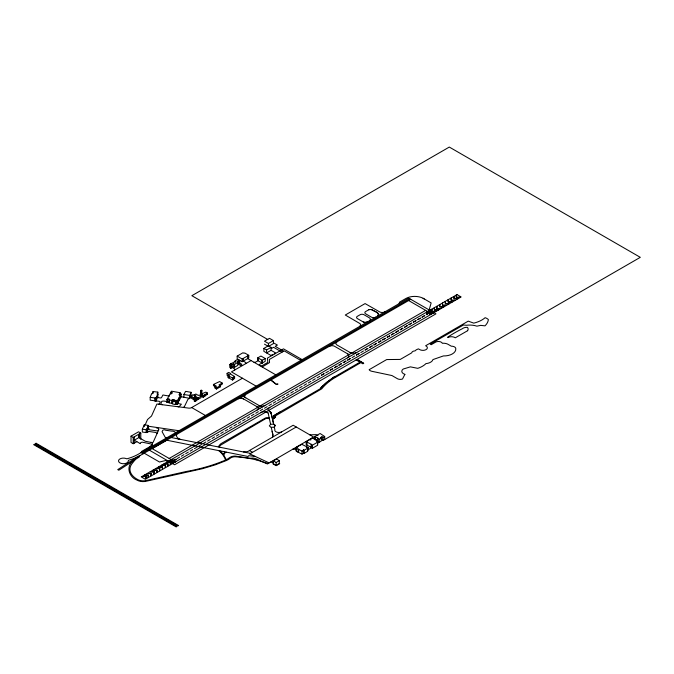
<?xml version="1.0" encoding="UTF-8"?>
<svg xmlns="http://www.w3.org/2000/svg" width="674" height="674" viewBox="0 0 674 674"><rect width="100%" height="100%" fill="white"/><g stroke="black" fill="none" stroke-linecap="round" stroke-linejoin="round"><path stroke-width="1.01" d="M232.909 377.474L233.187 379.639L232.505 380.026L228.89 377.937C228.36 372.924 230.179 378.62 228.267 377.726L228.292 375.165L229.354 374.769L227.096 373.362L228.747 372.41L230.702 373.539L230.104 373.885L234.611 376.488L234.611 378.502L232.909 379.479L232.909 377.474L234.611 376.488M228.267 377.726L228.292 375.165M202.158 393.431L201.939 394.913L201.088 395.402L200.405 395.015L200.405 393.726L201.492 393.094L202.158 393.431L202.149 394.787M191.045 392.319L189.824 395.478L183.909 394.501L185.603 391.341L191.045 392.319C191.197 394.939 190.944 398.511 187.953 399.269L184.171 407.113M275.422 425.58L273.669 424.14L270.628 424.291L269.339 425.892L271.1 427.333L274.141 427.181L275.422 425.58L273.652 424.14L272.355 418.15L273.695 417.139L274.251 415.302L320.377 388.654L321.7 387.188M151.936 446.356L152.543 442.692L145.264 441.251L138.911 437.578L134.261 440.173L140.276 443.644A2.258 1.306 0 0 1 142.391 442.195L151.886 444.158A5.502 3.176 0 0 1 150.091 446.542L141.65 451.411L141.043 452.642L143.099 453.829M273.863 416.246L273.981 415.765M399.16 303.62L399.53 302.146L405.849 298.506A12.486 7.212 0 0 1 423.045 298.245L424.241 298.961M272.616 437.123L272.877 434.814L272.127 431.276M272.515 437.064L272.717 436.423A15.898 9.175 0 0 0 272.549 433.214L271.268 427.324M150.192 397.357L155.155 397.997L155.155 400.836L150.192 400.196L150.192 397.357L151.633 393.633L152.24 393.709L153.091 391.527L157.826 392.133L157.826 394.972M157.826 392.133L157.093 394.037L157.767 394.122L157.767 396.961L155.795 401.333L154.995 401.232L155.155 397.997M155.795 401.333L155.736 398.486L157.767 394.122M147.758 426.76C148.962 423.23 147.775 431.579 146.603 432.371L146.603 429.565L147.758 426.76L147.758 429.565M146.603 429.565L146.199 432.598L142.34 432.034L142.34 429.228L144.287 424.805L148.128 425.37L148.162 428.757L148.28 425.673M145.196 424.831L147.522 419.531L151.515 416.026L156.899 404.021L188.695 408.124A3.227 1.862 0 0 0 191.669 407.551L242.446 378.232M146.199 432.598L146.317 429.523M156.604 427.442L156.41 427.889L157.876 428.108L158.87 429.557L153.116 442.346A1.988 1.146 0 0 1 151.111 442.321L151.069 442.388M280.409 411.747L273.939 415.883A4.558 2.637 0 0 0 273.905 416.734L272.355 418.15L270.805 412.328A5.308 3.067 0 0 0 270.468 411.966L268.496 410.517A4.061 2.342 0 0 1 269.844 407.517L269.735 407.458M189.824 395.478L189.824 398.359L181.18 396.742L177.102 404.324L176.639 404.24L177.077 400.558L176.099 400.381L176.099 403.263L175.417 404.535L172.536 404.021L173.066 400.154L174.895 400.137L172.308 399.674L171.878 403.355L169.073 402.85L169.511 399.151L167.868 398.856L167.868 401.738L166.975 402.471L166.975 399.589L170.749 392.563L171.213 392.647L170.783 393.431L171.853 393.624L172.401 392.605L170.825 392.327L170.825 394.248M170.825 392.327L171.449 391.173L180.084 392.715L180.084 395.596M167.868 398.856L166.975 399.589M166.975 402.471L167.413 401.653L164.625 401.156A3.463 1.997 0 0 0 161.76 401.367L160.993 403.33A2.275 1.314 0 0 0 162.333 404.72M169.073 402.85L169.511 402.033L167.868 401.738M171.878 403.355L172.308 399.674M180.084 392.715L178.981 394.77L179.916 394.93L180.472 393.911L181.095 394.02L181.095 396.902L180.472 396.792M175.417 404.535L175.417 401.653L176.099 400.381M177.102 404.324L177.102 401.443L181.095 394.02M176.639 404.24L177.077 403.44L176.099 403.263M243.381 451.951L243.617 451.563A4.524 2.612 0 0 0 249.431 450.51L293.19 425.243L313.654 437.064L267.435 463.982C257.064 459.011 246.229 457.638 234.822 456.736A6.782 3.909 0 0 0 230.154 458.295A19.765 11.416 0 0 1 226.001 460.687L215.2 464.875L202.47 468.691L146.342 481.211A8.24 4.76 0 0 1 137.176 480.174C129.324 477.419 125.575 466.812 132.803 461.159M218.477 446.668L218.502 446.635A18.695 10.792 0 0 1 220.971 443.661L265.463 417.973A4.263 2.46 0 0 1 269.238 417.981M135.305 459.542L132.542 463.004A24.197 13.969 0 0 0 137.993 479.694A7.861 4.541 0 0 0 146.005 480.562L186.285 471.488A129.871 74.983 0 0 0 222.563 461.302L225.554 460.064A42.74 24.677 0 0 0 224.299 457.157L223.886 456.45A42.74 24.677 0 0 0 220.01 451.715L218.747 450.628M320.377 388.654L320.891 388.064A85.362 49.286 0 0 1 326.974 382.183L332.939 377.853L326.974 382.183A74.713 43.136 0 0 0 324.556 384.323L322.046 386.825M322.736 386.109L320.479 388.536M226.228 452.119A3.143 1.82 0 0 0 225.579 452.481L224.956 453.029A7.431 4.288 0 0 0 224.189 455.953L226.312 459.676A16.656 9.613 0 0 0 228.393 458.472L229.716 457.545A6.934 4.002 0 0 1 235.167 456.087L248.007 457.983A8.846 5.106 0 0 0 252.86 458.034A12.157 7.018 0 0 1 258.605 459.946A41.257 23.817 0 0 0 267.89 463.476M363.682 363.328L356.984 359.453L363.682 363.328L362.856 363.8L360.826 362.629L333.377 378.577A72.666 41.948 0 0 0 321.742 388.831L275.337 415.934A2.645 1.525 0 0 1 275.161 417.459L272.818 419.068M275.161 417.459L272.802 419.076M377.819 313.191A3.901 2.249 0 0 1 377.693 316.022C381.029 313.048 373.329 310.933 372.115 309.872A2.982 1.727 0 0 0 368.754 309.754L365.359 311.717A2.957 1.71 0 0 0 365.535 313.747L371.568 317.227A3.294 1.904 0 0 0 375.629 317.21M377.684 316.022C381.037 313.056 373.371 310.967 372.115 309.872A2.915 1.685 0 0 0 368.754 309.754M178.079 406.751L178.812 406.708A1.803 1.045 0 0 0 179.259 406.591L181.39 404.181L177.548 403.499L177.548 400.617M331.473 378.813L332.771 377.962M136.974 457.174L117.748 469.618L118.801 470.233L139.198 457.023A1.289 0.741 0 0 0 138.928 456.197L410.744 299.307M332.442 378.173L333.765 377.33M334.312 377.002L333.099 377.752L334.784 376.715M268.985 462.844L249.801 453.897L296.223 427.004M334.102 377.128L335.13 376.513M262.169 366.976L269.533 362.587L269.347 359.478L284.217 350.893L299.357 359.63L301.851 359.806M200.768 390.381L201.829 390.541L201.442 393.911C199.234 393.111 201.593 386.623 200.911 393.835M200.911 390.684L201.829 390.541M200.768 393.532L201.829 393.692M237.172 356.108L243.036 352.721L244.039 353.302L244.67 352.94L248.757 355.299L248.757 357.961L242.21 361.685L237.172 358.77L237.172 356.108L242.21 359.015L248.757 355.299M230.474 365.418L230.474 363.48L231.991 363.286L235.807 361.087L235.243 360.759L236.995 359.714L239.085 360.455C240.045 359.764 240.045 363.539 239.085 363.353L239.085 360.455M229.792 364.558L230.896 365.198L230.896 368.097L229.792 367.465L229.792 364.558L231.064 363.825L230.474 363.48M239.548 360.379L236.877 361.921L237.846 362.477L237.846 365.384L234.577 367.271L233.608 366.715L230.727 368.375L230.896 365.198M273.425 340.606L269.465 338.323L264.486 341.196L268.454 343.479L273.425 340.606L273.425 343.58M230.567 365.384L233.608 363.808L234.577 364.364L237.846 362.477M272.684 355.08L272.127 354.76L270.948 355.442L263.871 351.356L263.871 348.407L268.37 345.804L271.074 347.371L271.074 350.32L266.575 352.915L266.575 349.966L271.074 347.371M238.251 364.027L239.843 363.109L241.848 364.272L240.264 365.19L238.251 364.027L238.251 361.129M271.369 348.551L273.56 347.287L282.01 352.165M251.065 360.573L231.46 371.888L256.187 386.168M194.331 394.888L195.856 394.012L198.375 395.461L199.125 395.031L201.113 396.177L201.113 397.618L198.038 399.396L195.704 398.048L193.371 399.396L191.382 398.241L191.382 395.596L192.975 394.678L195.376 396.068L195.873 395.781L194.331 394.888L194.331 396.329M257.872 357.801L260.922 356.041L265.211 358.517L265.211 361.323L262.161 363.092L257.872 360.615L257.872 357.801L262.161 360.278L265.211 358.517M216.379 387.323L213.447 385.629L213.447 384.458L219.606 381.551L222.201 383.051L222.201 384.231L219.783 385.629M191.382 395.596L192.427 396.194L191.382 396.801L193.371 397.946L195.704 396.607L198.038 397.955L201.113 396.177M201.088 395.402L201.088 394.122L205.865 392.116L207.508 393.06L207.508 394.341L204.829 395.882L204.829 394.61L207.508 393.06M194.575 398.393L195.165 398.056L196.774 398.983L196.774 400.466L194.98 401.51L194.188 401.047L194.188 399.564L195.393 398.865L194.575 398.393L194.575 399.884L195.165 399.539M203.978 396.691L205.107 396.042L205.107 394.762L203.708 395.259L203.978 396.691L202.866 397.02L201.231 396.076L201.231 394.796L202.588 394.012L201.939 393.633M222.201 383.051L218.983 384.913L220.288 385.671L220.288 386.851L216.489 389.041L214.939 388.148L214.939 386.977L216.379 386.143L213.447 384.458M136.839 441.639L133.216 443.728L131.017 442.456L131.017 436.162L138.566 431.798L140.79 433.079L140.79 439.381M232.505 380.026L232.505 378.021L233.187 377.625M194.188 399.564L194.98 400.019L196.774 398.983M201.231 394.796L202.866 395.739L203.978 395.411M214.939 386.977L216.489 387.87L220.288 385.671M261.992 362.991L259.305 364.541L259.397 365.375M131.017 436.162L133.216 437.426L140.79 433.079M152.155 445.455L150.091 446.542M143.141 452.574L409.784 298.751M243.617 398.957L243.533 399.016A3.817 2.207 0 0 0 238.554 398.781L238.495 398.747M245.656 397.77L245.74 397.719A3.833 2.216 0 0 1 245.302 394.888L245.243 394.854M347.632 357.759L347.523 357.692A5.114 2.949 0 0 0 348.761 355.156L348.627 354.844A5.662 3.269 0 0 0 347.809 353.926L334.346 346.15A3.631 2.098 0 0 0 329.502 346.335L329.392 346.267M356.698 352.527L356.588 352.46A5.19 2.999 0 0 1 352.258 353.092L351.702 353.016A5.864 3.387 0 0 1 350.168 352.561L336.655 344.785A3.707 2.14 0 0 1 336.73 342.19L336.587 342.114M257.215 409.961L257.123 409.902A3.783 2.182 0 0 0 257.898 407.576L257.695 407.34A3.665 2.115 0 0 0 257.123 406.885L257.232 406.818M259.271 405.63L259.389 405.563A3.825 2.207 0 0 0 264.747 405.504L264.84 405.554M169.157 458.455L425.656 310.369M175.122 459.533C173.74 460.216 176.428 458.724 175.215 459.457M194.457 448.648L197.187 447.073M225.099 430.964L227.829 429.389M267.233 406.633L264.494 408.208M286.383 395.571L289.028 393.945M295.136 390.524L297.866 388.94M317.041 377.87L319.771 376.294M328.516 371.248L325.786 372.823M427.046 314.615L427.678 314.059M172.788 463.072L175.526 461.488M430.307 314.345L433.129 312.812M172.881 463.114L175.611 461.538M267.999 412.909L266.036 411.94A4.137 2.393 0 0 0 260.838 412.724L260.728 412.657M334.279 377.027L360 362.157L356.15 359.933M249.801 453.897L250.652 453.408L171.306 437.544M255.294 456.458L248.647 455.675L248.15 456.509L166.697 440.206M296.265 450.881L295.852 447.561L301.868 444.343L308.161 447.502L307.74 450.83M314.699 438.631L314.699 436.609L320.091 433.492L324.691 436.516L324.691 439.549M306.207 441.681L311.371 444.326L311.371 447.384L306.207 444.739L306.207 441.681L312.357 438.041M273.383 460.864L276.534 459.045L279.314 460.645L279.314 463.535L276.155 465.355L273.383 463.754L273.383 460.864L276.155 462.474L279.314 460.645M296.265 447.806L297.242 447.241L297.664 447.494L296.299 448.277L302.028 451.032L303.553 450.148L303.553 453.231L302.028 454.108L296.299 451.361L295.852 447.561M324.691 436.516L323.107 437.426L321.97 436.769L320.504 437.62L321.271 438.058L321.271 441.099L319.223 442.279L317.53 441.301L317.968 438.007L314.699 436.609M312.795 438.294L315.053 438.698L317.757 440.737L317.757 443.795M295.903 449.263L292.55 449.246M317.151 440.577L315.103 439.869L315.07 436.39M317.53 438.269L319.223 439.246L321.271 438.058M317.757 440.737L316.485 441.478L317.673 442.161L317.673 445.211L312.424 448.244L311.152 447.511L311.371 444.326M317.53 441.301L317.968 441.049M279.727 463.619L276.172 465.675L272.852 463.754A0.876 0.505 0 0 0 273.282 462.903L272.288 462.33A2.3 1.323 0 0 0 270.131 462.187M303.553 453.231L303.258 449.979L304.201 450.249L307.706 448.218L306.333 447.426L306.754 447.182L308.161 447.502M311.152 444.452L312.424 445.194L317.673 442.161M321.97 436.769L321.97 439.802L323.107 440.467L640.3 257.333L449.305 147.067L191.863 295.692L267.789 339.528M307.917 449.878L311.59 447.763L311.59 444.705M303.258 453.054L304.201 453.324L307.706 451.302L307.74 447.755M166.781 440.223L152.122 448.614L171.188 459.626M218.384 446.761L218.233 446.82M138.928 456.197L136.957 457.183M310.436 439.777L311.026 439.76M178.812 406.708L179.259 406.591M309.813 434.848L316.165 434.62L317.968 435.665M228.267 375.721L232.505 378.021M228.292 377.17L228.772 377.179M253.98 362.25L255.37 362.275L258.058 360.725L258.058 357.911M196.724 442.54L195.974 442.473L196.808 442.548A11.963 6.908 0 0 0 201.012 442.405M157.093 396.876L157.767 396.961M154.995 398.393L155.795 398.494M148.078 428.748L149.224 428.9L148.903 429.717L156.275 430.796A1.87 1.078 0 0 0 158.584 430.214M147.758 426.145L178.846 430.703L177.826 431.402M142.34 429.228L146.199 429.801M146.317 432.329L147.724 432.531L148.238 431.36L154.464 432.27A3.345 1.929 0 0 1 157.152 433.475M169.368 396.135L162.914 394.981L161.65 397.348A1.188 0.691 0 0 1 160.581 397.963L157.539 397.542L157.539 394.703M169.073 399.968L171.878 400.474M176.639 401.367L177.102 401.443M172.536 401.14L175.417 401.653M177.936 438.867L178.711 439.018M260.189 405.9L259.389 405.563M269.415 418.815L269.145 418.706A3.749 2.165 0 0 0 265.986 418.478L220.465 445.253A9.091 5.249 0 0 0 219.471 446.837L219.682 447.216M256.255 459.508L256.92 459.853M220.288 386.851L220.204 385.621M430.492 309.914L429.346 309.256L431.141 302.946L423.045 298.245M433.306 312.921L430.13 314.244L430.576 314.497M408.621 300.528L427.687 311.54M427.148 313.932L426.878 314.084M426.76 314.143L426.238 314.194L427.375 313.882L426.575 314.252M384.761 311.826L384.862 311.877A3.766 2.174 0 0 1 379.597 311.86L365.097 303.586L345.29 315.019L359.621 323.394A3.707 2.14 0 0 1 359.579 326.376L359.663 326.427M363.294 322.003A3.294 1.904 0 0 0 367.355 321.987A3.421 1.98 0 0 1 363.294 322.003L357.271 318.516A2.957 1.71 0 0 1 357.085 316.485L360.48 314.531A2.915 1.685 0 0 1 363.842 314.64L369.234 317.757A3.901 2.249 0 0 1 369.403 320.807M363.454 350.969L360.817 352.595M354.709 356.024L352.064 357.65M302.137 359.638L283.468 348.854L267.367 358.155L267.831 362.393L262.649 365.392A2.351 1.356 0 0 1 259.743 365.578M283.653 351.221L275.203 346.335L277.393 345.071L274.116 343.184L268.454 346.453L268.454 343.479M264.486 344.161L267.662 345.989M271.074 350.32L275.447 352.839L274.31 353.496L274.874 353.816M263.871 348.407L266.575 349.966M315.289 378.78L312.652 380.406M310.916 381.307L308.279 382.933M306.544 383.826L303.898 385.461M302.171 386.354L299.526 387.988M275.792 374.845L247.653 358.602L247.653 355.939M293.401 391.417L290.764 393.052M284.655 396.472L282.01 398.098M280.266 399L277.621 400.626M275.893 401.527L273.248 403.162M228.579 376.235L227.096 375.376L227.096 373.362M271.512 404.055L268.875 405.681M242.926 396.194L261.992 407.197M262.75 409.118L260.105 410.744M312.197 437.898L314.269 439.094M240.871 397.374L259.945 408.385M309.636 439.381L310.385 439.81M258.378 411.646L255.732 413.272M253.997 414.165L251.36 415.799M281.513 431.983L281.437 431.933A4.095 2.367 0 0 1 276.719 432.118A4.095 2.367 0 0 1 274.849 429.616L274.276 427.004M249.624 416.692L246.979 418.327M206.994 394.046L207.508 394.341M245.252 419.22L242.615 420.846M200.405 393.726L201.088 394.122M240.879 421.747L238.234 423.373M196.774 400.466L196.479 398.806M236.507 424.275L233.861 425.901M232.126 426.802L229.489 428.428M191.669 407.551L205.41 415.487M223.364 431.866L220.718 433.492M249.431 450.51L252.472 452.262M218.991 434.385L216.346 436.011M214.61 436.912L211.973 438.538M210.229 439.44L207.584 441.074M205.848 441.967L203.211 443.602M201.475 444.495L198.83 446.121M192.713 449.558L190.068 451.184M167.245 437.519L167.169 437.468A2.688 1.55 0 0 1 165.922 437.485L165.298 437.468L162.063 431.655L162.754 430.408A1.575 0.91 0 0 1 164.043 429.818A1.575 0.91 0 0 1 165.543 430.214L171.55 431.099A3.859 2.233 0 0 1 175.569 432.708M188.332 452.086L185.695 453.712M183.96 454.605L181.314 456.239M139.552 433.77L139.577 437.982M179.587 457.141L176.942 458.767M175.788 461.639L172.611 462.962L173.058 463.215M149.392 450.19L174.608 464.748L435.952 313.857L408.688 298.119L138.566 454.074A41.729 24.087 0 0 1 126.847 458.834L125.92 458.489A4.886 2.822 0 0 0 118.843 459.904A4.886 2.822 0 0 0 122.491 463.678A4.886 2.822 0 0 0 128.304 460.949L128.515 460.241A41.729 24.087 0 0 0 140.234 455.481M167.759 461.606L165.796 460.477L159.502 462.019L142.155 452.001M270.181 411.738L269.693 411.401L271.403 413.701A6.293 3.631 0 0 0 270.906 412.463M257.123 406.885L257.695 407.332M184.415 407.416L184.415 407.416A2.3 1.331 0 0 1 184.061 406.767M270.746 380.128L275.893 384.155A1.264 0.725 0 0 0 278.008 384.087L277.536 383.818A0.885 0.514 0 0 1 276.113 384.028L271.041 379.959M267.629 412.589L267.856 412.766A3.126 1.803 0 0 1 268.328 413.819L270.611 424.308M223.903 451.656A1.997 1.154 0 0 1 224.813 452.431A25.755 14.87 0 0 1 223.102 454.318L220.676 451.74A1.441 0.834 0 0 1 220.718 451.016M270.729 412.261L270.375 411.898L270.956 412.564M221.316 452.288L223.102 454.318M271.445 413.87L270.94 412.522L273.652 424.14M323.107 437.426L323.107 440.467M319.223 439.246L319.223 442.279M315.516 436.6L315.516 439.633M314.952 436.457L314.952 439.49M312.424 445.194L312.424 448.244M306.889 441.74L306.889 444.789M306.594 441.908L306.594 444.958M304.201 450.249L304.201 453.324M303.502 449.844L303.502 452.92M302.028 451.032L302.028 454.108M298.633 449.069L298.633 452.153M298.152 449.347L298.152 452.431M276.155 462.474L276.155 465.355M262.161 360.278L262.161 363.092M261.992 360.177L262.102 363.059M243.297 358.458L243.297 361.121L245.698 362.511A2.452 1.415 0 0 1 245.724 363.657M242.758 358.762L242.758 361.433L242.699 358.737M242.21 359.015L242.21 361.685M239.38 360.278L239.38 363.185M235.243 360.759L235.243 362.696M234.577 364.364L234.577 367.271M233.608 363.808L233.608 366.715M232.227 364.6L232.227 367.507L234.527 368.83A2.191 1.264 0 0 1 234.586 370.085M230.727 365.468L230.727 368.375M228.772 375.174L228.739 377.735M216.489 387.87L216.489 389.041M204.551 395.09L204.551 396.363M204.273 394.93L204.273 396.211M203.413 395.739L203.413 397.02M203.144 395.579L203.144 396.86M202.866 395.739L202.866 397.02M201.678 390.238L201.678 393.389M201.442 390.76L201.442 395.2M201.155 390.153L201.155 393.304M198.038 397.955L198.038 399.396M195.704 396.607L195.704 398.048M194.98 400.019L194.98 401.51M193.371 397.946L193.371 399.396M189.942 395.183L189.942 398.056M183.985 394.366L183.909 397.374M179.183 397.576L179.183 400.457M178.298 399.227L178.298 402.108M167.413 398.772L167.43 402.547M155.98 398.031L155.98 400.87L159.148 401.308A1.238 0.716 0 0 1 160.126 402.167L159.713 403.221A2.182 1.264 0 0 1 158.432 404.215M153.091 391.527L153.091 393.414M147.117 428.386L147.117 431.192M144.287 424.805L144.287 426.676M138.549 434.351L138.549 437.502M134.261 436.828L134.261 443.13M133.216 437.426L133.216 443.728M274.032 415.647A4.558 2.637 0 0 1 274.251 415.302M242.623 365.443A2.056 1.188 0 0 1 240.264 365.19M273.56 461.454A2.191 1.264 0 0 1 273.358 460.325M347.809 353.926A5.114 2.949 0 0 1 348.618 354.827M180.169 439.313A7.625 4.398 0 0 1 176.723 434.41M351.702 353.016A5.19 2.999 0 0 1 350.168 352.561M269.937 411.561A6.268 3.614 0 0 1 271.251 413.095M145.913 476.577L145.904 478.742L146.106 476.459L142.088 476.543L145.913 476.577M148.179 475.271L148.17 477.436L148.373 475.153L144.354 475.229L148.179 475.271M151.052 473.611L151.043 475.777L151.246 473.493L147.227 473.578L151.052 473.611M154.051 471.876L154.043 474.041L154.245 471.766L150.226 471.842L154.051 471.876M156.823 470.275L156.815 472.44L157.025 470.157L152.998 470.241L156.823 470.275M159.662 468.641L159.654 470.806L159.856 468.523L155.837 468.599L159.662 468.641M162.409 467.048L162.4 469.222L162.602 466.939L158.584 467.015L162.409 467.048M165.315 465.372L165.307 467.545L165.509 465.262L161.49 465.338L165.315 465.372M167.826 463.923L167.818 466.088L168.028 463.805L164.001 463.889L167.826 463.923M170.32 462.474L170.311 464.647L170.514 462.364L166.495 462.44L170.32 462.474M431.832 309.315L431.823 311.481L435.842 311.405L432.017 311.371L431.832 309.315M434.326 307.875L434.317 310.04L438.336 309.964L434.511 309.93L434.326 307.875M436.836 306.417L436.828 308.591L440.855 308.507L437.022 308.473L436.836 306.417M439.743 304.741L439.734 306.914L443.753 306.83L439.928 306.796L439.743 304.741M442.489 303.157L442.481 305.322L446.5 305.246L442.675 305.212L442.489 303.157M445.329 301.522L445.32 303.688L449.339 303.612L445.514 303.578L445.329 301.522M448.1 299.913L448.092 302.087L452.111 302.003L448.286 301.969L448.1 299.913M451.1 298.186L451.091 300.351L455.119 300.275L451.294 300.242L451.1 298.186M453.973 296.526L453.964 298.692L457.991 298.616L454.166 298.582L453.973 296.526M456.239 295.22L456.231 297.386L460.258 297.31L456.424 297.276L456.239 295.22M404.872 374.365L402.53 378.99A4.086 2.359 0 0 1 397.382 378.695L391.939 375.544L371.989 371.323A4.398 2.536 0 0 1 369.15 369.689L386.699 359.562L400.28 359.419L411.738 352.805A3.488 2.014 0 0 1 415.024 350.901A7.524 4.347 0 0 1 418.512 348.888L419.346 349.368A4.482 2.586 0 0 0 426.061 349.621A4.482 2.586 0 0 0 425.631 345.745L468.236 321.144L473.788 323.132A25.292 14.601 0 0 0 485.137 317.698A8.998 5.198 0 0 1 488.364 319.56A23.902 13.8 0 0 1 484.985 325.845L480.663 325.365L476.931 326.165A14.853 8.577 0 0 0 466.408 325.264L463.409 325.011L430.223 344.17L431.175 344.717L435.412 342.274A3.993 2.308 0 0 1 439.397 341.575A3.993 2.308 0 0 1 442.296 343.293A6.58 3.8 0 0 1 448.362 344.498L451.277 346.183A4.339 2.502 0 0 1 455.793 348.787A11.854 6.841 0 0 1 443.408 355.939L432.969 359.571A8.602 4.962 0 0 1 425.926 363.631A21.686 12.52 0 0 1 417.779 368.333L410.373 366.858L403.221 369.032A6.108 3.522 0 0 0 404.872 374.365M175.804 459.516L175.063 459.946L176.243 459.542L175.804 459.516M34.399 444.267L33.7 444.663L176.192 526.933L176.891 526.529L34.399 444.267M36.084 443.265L35.385 443.669L177.877 525.939L178.576 525.535L36.084 443.265M457.039 294.597L141.245 476.914L145.34 479.281L461.134 296.956L457.039 294.597M171.912 459.398L169.174 460.982L171.912 459.398M429.431 310.68L426.693 312.256L429.431 310.68M429.768 310.882L427.038 312.458L429.768 310.882M172.249 459.601L169.519 461.176L172.249 459.601M172.595 459.803L169.856 461.378L172.595 459.803M430.113 311.076L427.383 312.66L430.113 311.076M430.459 311.278L427.72 312.854L430.459 311.278M172.94 459.997L170.202 461.572L172.94 459.997M173.285 460.199L170.547 461.774L173.285 460.199M430.804 311.472L428.066 313.056L430.804 311.472M173.622 460.393L170.884 461.968L173.622 460.393M431.141 311.666L428.403 313.25L431.141 311.666M324.051 373.716L321.321 375.292L324.051 373.716M332.804 368.661L330.075 370.245L332.804 368.661M337.194 366.134L334.464 367.709L337.194 366.134M341.566 363.598L338.837 365.182L341.566 363.598M345.947 361.079L343.218 362.654L345.947 361.079M350.32 358.551L347.59 360.127L350.32 358.551M359.082 353.496L356.352 355.072L359.082 353.496M367.836 348.441L365.097 350.017L367.836 348.441M372.225 345.905L369.495 347.481L372.225 345.905M376.598 343.378L373.868 344.953L376.598 343.378M380.97 340.859L378.24 342.434L381.063 340.909M385.351 338.323L382.613 339.907L385.351 338.323M389.715 335.804L386.986 337.379L389.808 335.854M394.088 333.276L391.358 334.852L394.088 333.276M398.469 330.757L395.739 332.333L398.469 330.757M402.841 328.221L400.112 329.805L402.841 328.221M407.231 325.694L404.501 327.269L407.231 325.694M411.603 323.158L408.874 324.742L411.603 323.158M415.984 320.639L413.255 322.214L415.984 320.639M420.357 318.111L417.627 319.687L420.45 318.162M424.746 315.584L422.017 317.159L424.746 315.584M173.959 460.586L171.221 462.162L173.959 460.586M431.478 311.868L428.748 313.444L431.478 311.868M174.305 460.789L171.567 462.364L174.305 460.789M431.823 312.062L429.085 313.646L431.823 312.062M174.659 460.991L171.921 462.566L174.659 460.991M432.177 312.264L429.439 313.848L432.177 312.264M175.004 461.185L172.266 462.768L175.004 461.185M432.523 312.466L429.785 314.042L432.523 312.466M467.588 330.715L455.312 337.8A4.92 2.839 0 0 0 447.974 337.531L447.536 337.278A144.017 83.146 0 0 1 462.465 328.659A5.232 3.016 0 0 1 467.486 327.37A7.54 4.356 0 0 1 467.588 330.715"/></g></svg>
